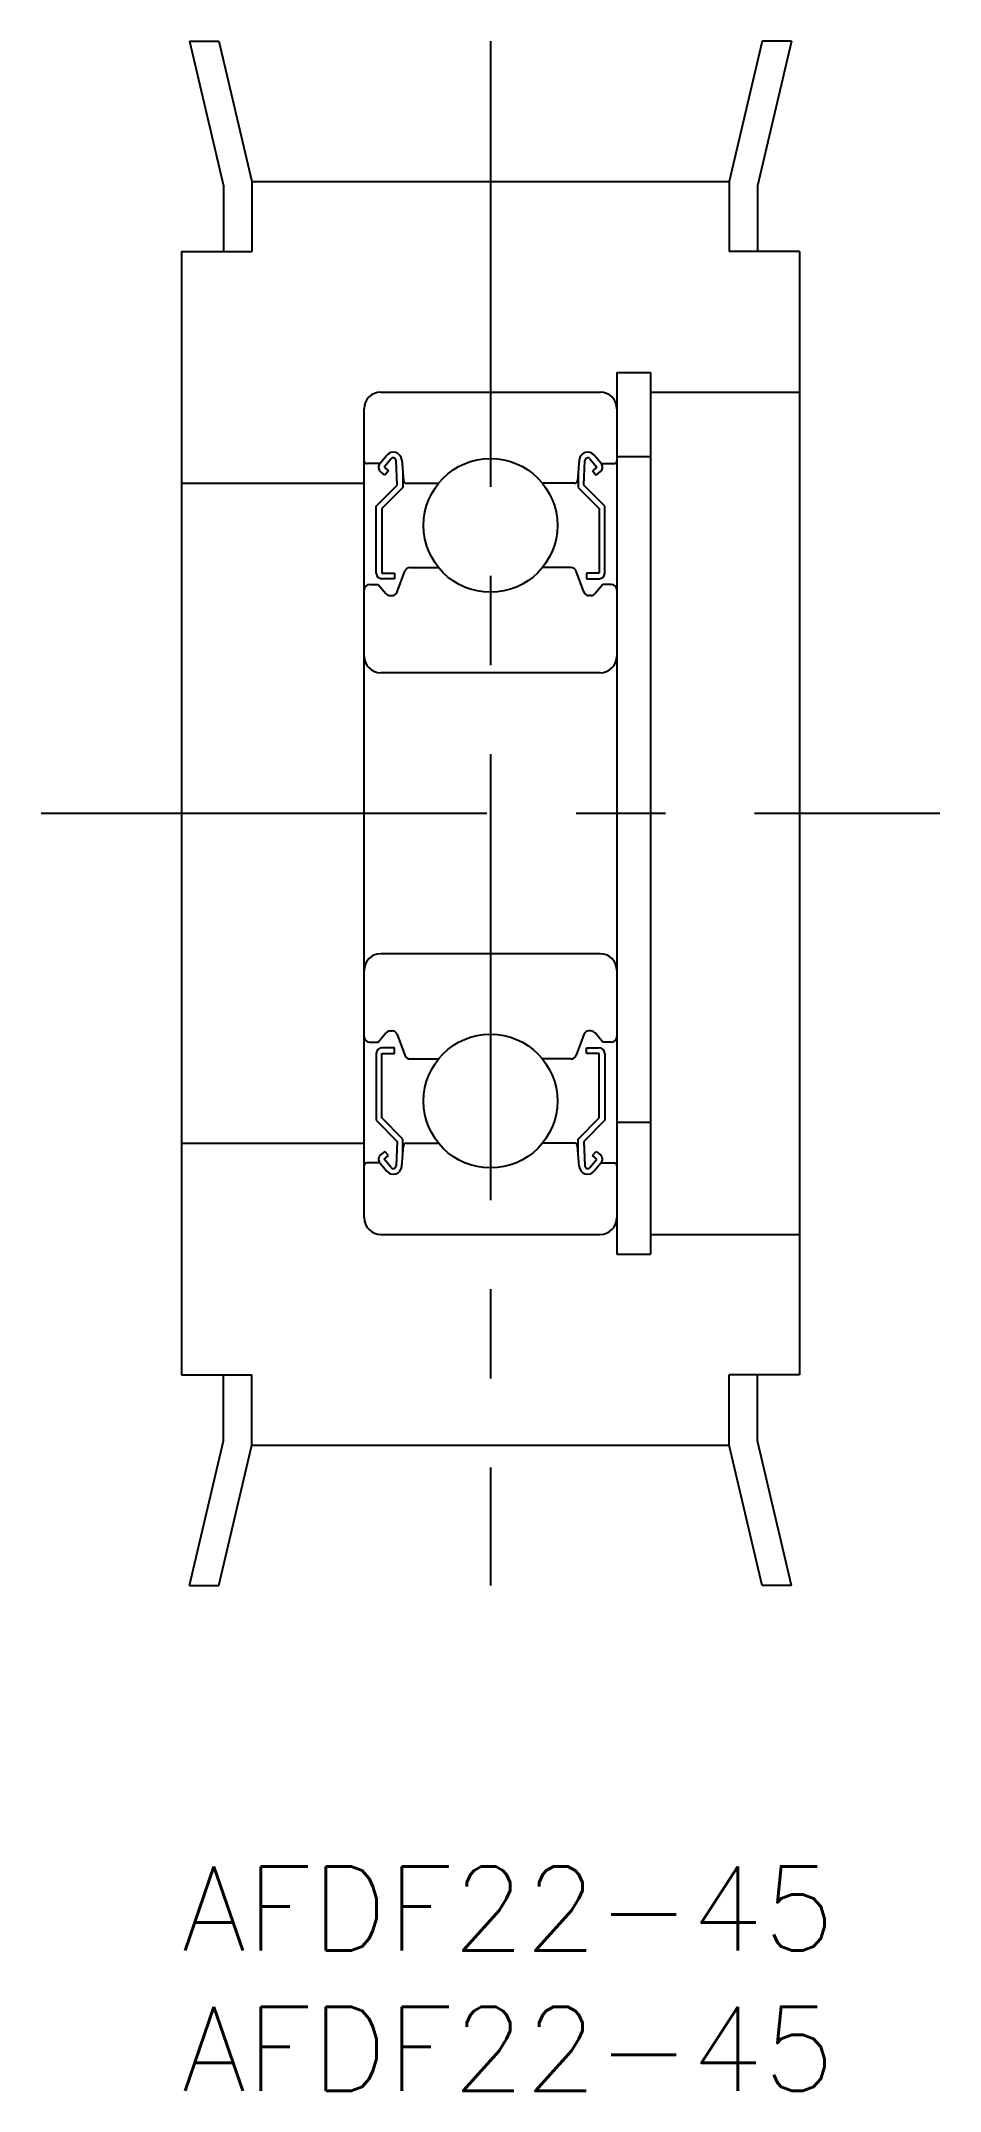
# Model space of a CAD drawing. Extents: x -5 to 27, y -8 to 65.
import ezdxf

# ---------------------------------------------------------------- set-up
doc = ezdxf.new("R2010")
doc.units = 0
doc.header["$LTSCALE"] = 0.5
doc.linetypes.add('CENTER', pattern=[50.8, 31.75, -6.35, 6.35, -6.35])
for name, color, linetype in [('MSM_CENTER', 1, 'CENTER'), ('MSM_CONTINUOUS', 7, 'CONTINUOUS'), ('MSM_PART_NUMBER', 7, 'CONTINUOUS')]:
    doc.layers.add(name, color=color, linetype=linetype)
doc.styles.get("Standard").update_dxf_attribs({"font": 'txt.shx', "height": 3, "bigfont": 'bigfont.shx'})

msp = doc.modelspace()

# ---------------------------------------------------------------- linework, layer by layer
at = {"layer": 'MSM_CENTER', "linetype": 'CENTER'}
for p, q in [((11, 65), (11, 10)), ((-5, 37.5), (27, 37.5))]:
    msp.add_line(p, q, dxfattribs=at)
at = {"layer": 'MSM_CONTINUOUS', "linetype": 'CONTINUOUS'}
for p, q in [((0.289, 65), (1.5, 59.848)), ((0.289, 65), (1.325, 65)), ((1.325, 65), (2.5, 60)), ((20.675, 65), (19.5, 60)), ((21.711, 65), (20.5, 59.848)), ((21.711, 65), (20.675, 65)), ((2.5, 60), (19.5, 60)), ((2.5, 60), (2.5, 57.5)), ((19.5, 60), (19.5, 57.5)), ((1.5, 59.848), (1.5, 57.5)), ((20.5, 59.848), (20.5, 57.5)), ((0, 57.5), (0, 17.5)), ((0, 57.5), (2.5, 57.5)), ((22, 57.5), (19.5, 57.5)), ((22, 57.5), (22, 17.5)), ((15.5, 53.2), (16.7, 53.2)), ((15.5, 53.2), (15.5, 21.8)), ((16.7, 53.2), (16.7, 21.8)), ((6.5, 23.1), (6.5, 51.9)), ((7.1, 52.5), (14.9, 52.5)), ((16.7, 52.5), (22, 52.5)), ((7.06, 49.95), (6.6, 49.95)), ((7.06, 49.95), (7.31, 50.247)), ((7.238, 49.54), (7.085, 49.668)), ((7.463, 50.119), (7.213, 49.821)), ((7.213, 49.821), (7.366, 49.693)), ((7.366, 49.693), (7.238, 49.54)), ((7.683, 49.183), (7.64, 50.06)), ((7.838, 50.081), (7.903, 49.341)), ((14.162, 50.081), (14.097, 49.341)), ((14.317, 49.183), (14.36, 50.06)), ((14.537, 50.119), (14.787, 49.821)), ((14.787, 49.821), (14.634, 49.693)), ((14.634, 49.693), (14.762, 49.54)), ((14.94, 49.95), (14.69, 50.247)), ((14.762, 49.54), (14.915, 49.668)), ((14.94, 49.95), (15.4, 49.95)), ((15.5, 50.2), (16.7, 50.2)), ((0, 49.25), (6.5, 49.25)), ((6.933, 48.433), (7.683, 49.183)), ((7.883, 49.1), (7.133, 48.35)), ((7.883, 49.57), (7.883, 49.1)), ((8.003, 49.25), (9.151, 49.25)), ((13.997, 49.25), (12.849, 49.25)), ((14.117, 49.57), (14.117, 49.1)), ((14.117, 49.1), (14.867, 48.35)), ((15.067, 48.433), (14.317, 49.183)), ((6.933, 46.05), (6.933, 48.433)), ((7.133, 48.35), (7.133, 46.05)), ((14.867, 48.35), (14.867, 46.05)), ((15.067, 46.05), (15.067, 48.433)), ((7.133, 46.05), (7.583, 46.05)), ((7.583, 46.05), (7.583, 45.85)), ((7.682, 45.382), (7.95, 46.118)), ((8.138, 46.25), (9.151, 46.25)), ((13.862, 46.25), (12.849, 46.25)), ((14.318, 45.382), (14.05, 46.118)), ((14.867, 46.05), (14.417, 46.05)), ((14.417, 46.05), (14.417, 45.85)), ((6.7, 45.65), (7, 45.65)), ((7, 45.65), (7.276, 45.321)), ((7.583, 45.85), (7.133, 45.85)), ((14.417, 45.85), (14.867, 45.85)), ((15, 45.65), (14.724, 45.321)), ((15.3, 45.65), (15, 45.65)), ((7.429, 45.25), (7.494, 45.25)), ((14.571, 45.25), (14.506, 45.25)), ((14.9, 42.5), (7.1, 42.5)), ((14.9, 32.5), (7.1, 32.5)), ((6.7, 29.35), (7, 29.35)), ((7, 29.35), (7.276, 29.679)), ((7.429, 29.75), (7.494, 29.75)), ((7.682, 29.618), (7.95, 28.882)), ((14.318, 29.618), (14.05, 28.882)), ((14.571, 29.75), (14.506, 29.75)), ((15, 29.35), (14.724, 29.679)), ((15.3, 29.35), (15, 29.35)), ((6.933, 28.95), (6.933, 26.567)), ((7.583, 29.15), (7.133, 29.15)), ((7.133, 26.65), (7.133, 28.95)), ((7.133, 28.95), (7.583, 28.95)), ((7.583, 28.95), (7.583, 29.15)), ((8.138, 28.75), (9.151, 28.75)), ((13.862, 28.75), (12.849, 28.75)), ((14.417, 28.95), (14.417, 29.15)), ((14.417, 29.15), (14.867, 29.15)), ((14.867, 28.95), (14.417, 28.95)), ((14.867, 26.65), (14.867, 28.95)), ((15.067, 28.95), (15.067, 26.567)), ((6.933, 26.567), (7.683, 25.817)), ((7.883, 25.9), (7.133, 26.65)), ((14.117, 25.9), (14.867, 26.65)), ((15.067, 26.567), (14.317, 25.817)), ((15.5, 26.5), (16.7, 26.5)), ((0, 25.75), (6.5, 25.75)), ((7.683, 25.817), (7.64, 24.94)), ((7.838, 24.919), (7.903, 25.659)), ((7.883, 25.43), (7.883, 25.9)), ((8.003, 25.75), (9.151, 25.75)), ((13.997, 25.75), (12.849, 25.75)), ((14.162, 24.919), (14.097, 25.659)), ((14.117, 25.43), (14.117, 25.9)), ((14.317, 25.817), (14.36, 24.94)), ((7.06, 25.05), (6.6, 25.05)), ((7.06, 25.05), (7.31, 24.753)), ((7.238, 25.46), (7.085, 25.332)), ((7.213, 25.179), (7.366, 25.307)), ((7.463, 24.881), (7.213, 25.179)), ((7.366, 25.307), (7.238, 25.46)), ((14.537, 24.881), (14.787, 25.179)), ((14.634, 25.307), (14.762, 25.46)), ((14.787, 25.179), (14.634, 25.307)), ((14.94, 25.05), (14.69, 24.753)), ((14.762, 25.46), (14.915, 25.332)), ((14.94, 25.05), (15.4, 25.05)), ((7.1, 22.5), (14.9, 22.5)), ((16.7, 22.5), (22, 22.5)), ((15.5, 21.8), (16.7, 21.8)), ((0, 17.5), (2.5, 17.5)), ((1.5, 15.152), (1.5, 17.5)), ((2.5, 15), (2.5, 17.5)), ((22, 17.5), (19.5, 17.5)), ((19.5, 15), (19.5, 17.5)), ((20.5, 15.152), (20.5, 17.5)), ((0.289, 10), (1.5, 15.152)), ((1.325, 10), (2.5, 15)), ((2.5, 15), (19.5, 15)), ((20.675, 10), (19.5, 15)), ((21.711, 10), (20.5, 15.152)), ((0.289, 10), (1.325, 10)), ((21.711, 10), (20.675, 10))]:
    msp.add_line(p, q, dxfattribs=at)
for centre in [(11, 47.75), (11, 27.25)]:
    msp.add_circle(centre, 2.381, dxfattribs=at)
for centre, radius, start, end in [((7.1, 51.9), 0.6, 90, 180), ((14.9, 51.9), 0.6, 0, 90), ((6.6, 50.05), 0.1, 180, 270), ((7.213, 49.821), 0.2, 140.00293, 230.08703), ((7.539, 50.055), 0.3, 4.99676, 140.00293), ((7.54, 50.055), 0.1, 2.81982, 140.00215), ((14.461, 50.055), 0.3, 39.99707, 175.00324), ((14.46, 50.055), 0.1, 39.99785, 177.18018), ((14.787, 49.821), 0.2, 309.91297, 39.99707), ((15.4, 50.05), 0.1, 270, 0), ((8.003, 49.35), 0.1, 184.99676, 269.9995), ((13.997, 49.35), 0.1, 270.0005, 355.00324), ((7.133, 46.05), 0.2, 180, 270), ((8.138, 46.05), 0.2, 90, 159.99139), ((13.862, 46.05), 0.2, 20.00861, 90), ((14.867, 46.05), 0.2, 270, 0), ((6.7, 45.45), 0.2, 90, 180), ((7.429, 45.45), 0.2, 219.99503, 270), ((7.494, 45.45), 0.2, 270, 339.99139), ((14.506, 45.45), 0.2, 200.00861, 270), ((14.571, 45.45), 0.2, 270, 320.00497), ((15.3, 45.45), 0.2, 0, 90), ((7.1, 43.1), 0.6, 180, 270), ((14.9, 43.1), 0.6, 270, 0), ((7.1, 31.9), 0.6, 90, 180), ((14.9, 31.9), 0.6, 0, 90), ((6.7, 29.55), 0.2, 180, 270), ((7.429, 29.55), 0.2, 90, 140.00497), ((7.494, 29.55), 0.2, 20.00861, 90), ((14.506, 29.55), 0.2, 90, 159.99139), ((14.571, 29.55), 0.2, 39.99503, 90), ((15.3, 29.55), 0.2, 270, 0), ((7.133, 28.95), 0.2, 90, 180), ((8.138, 28.95), 0.2, 200.00861, 270), ((13.862, 28.95), 0.2, 270, 339.99139), ((14.867, 28.95), 0.2, 0, 90), ((8.003, 25.65), 0.1, 90.0005, 175.00324), ((13.997, 25.65), 0.1, 4.99676, 89.9995), ((6.6, 24.95), 0.1, 90, 180), ((7.213, 25.179), 0.2, 129.91297, 219.99707), ((7.539, 24.945), 0.3, 219.99707, 355.00324), ((7.54, 24.945), 0.1, 219.99785, 357.18018), ((14.461, 24.945), 0.3, 184.99676, 320.00293), ((14.46, 24.945), 0.1, 182.81982, 320.00215), ((14.787, 25.179), 0.2, 320.00293, 50.08703), ((15.4, 24.95), 0.1, 0, 90), ((7.1, 23.1), 0.6, 180, 270), ((14.9, 23.1), 0.6, 270, 0)]:
    msp.add_arc(centre, radius, start, end, dxfattribs=at)

# ---------------------------------------------------------------- texts
at = {"layer": 'MSM_PART_NUMBER'}
for p in [(0, -3), (0, -8)]:
    msp.add_text('AFDF22-45', height=3, dxfattribs=at).set_placement(p)

doc.saveas('drawing.dxf')
